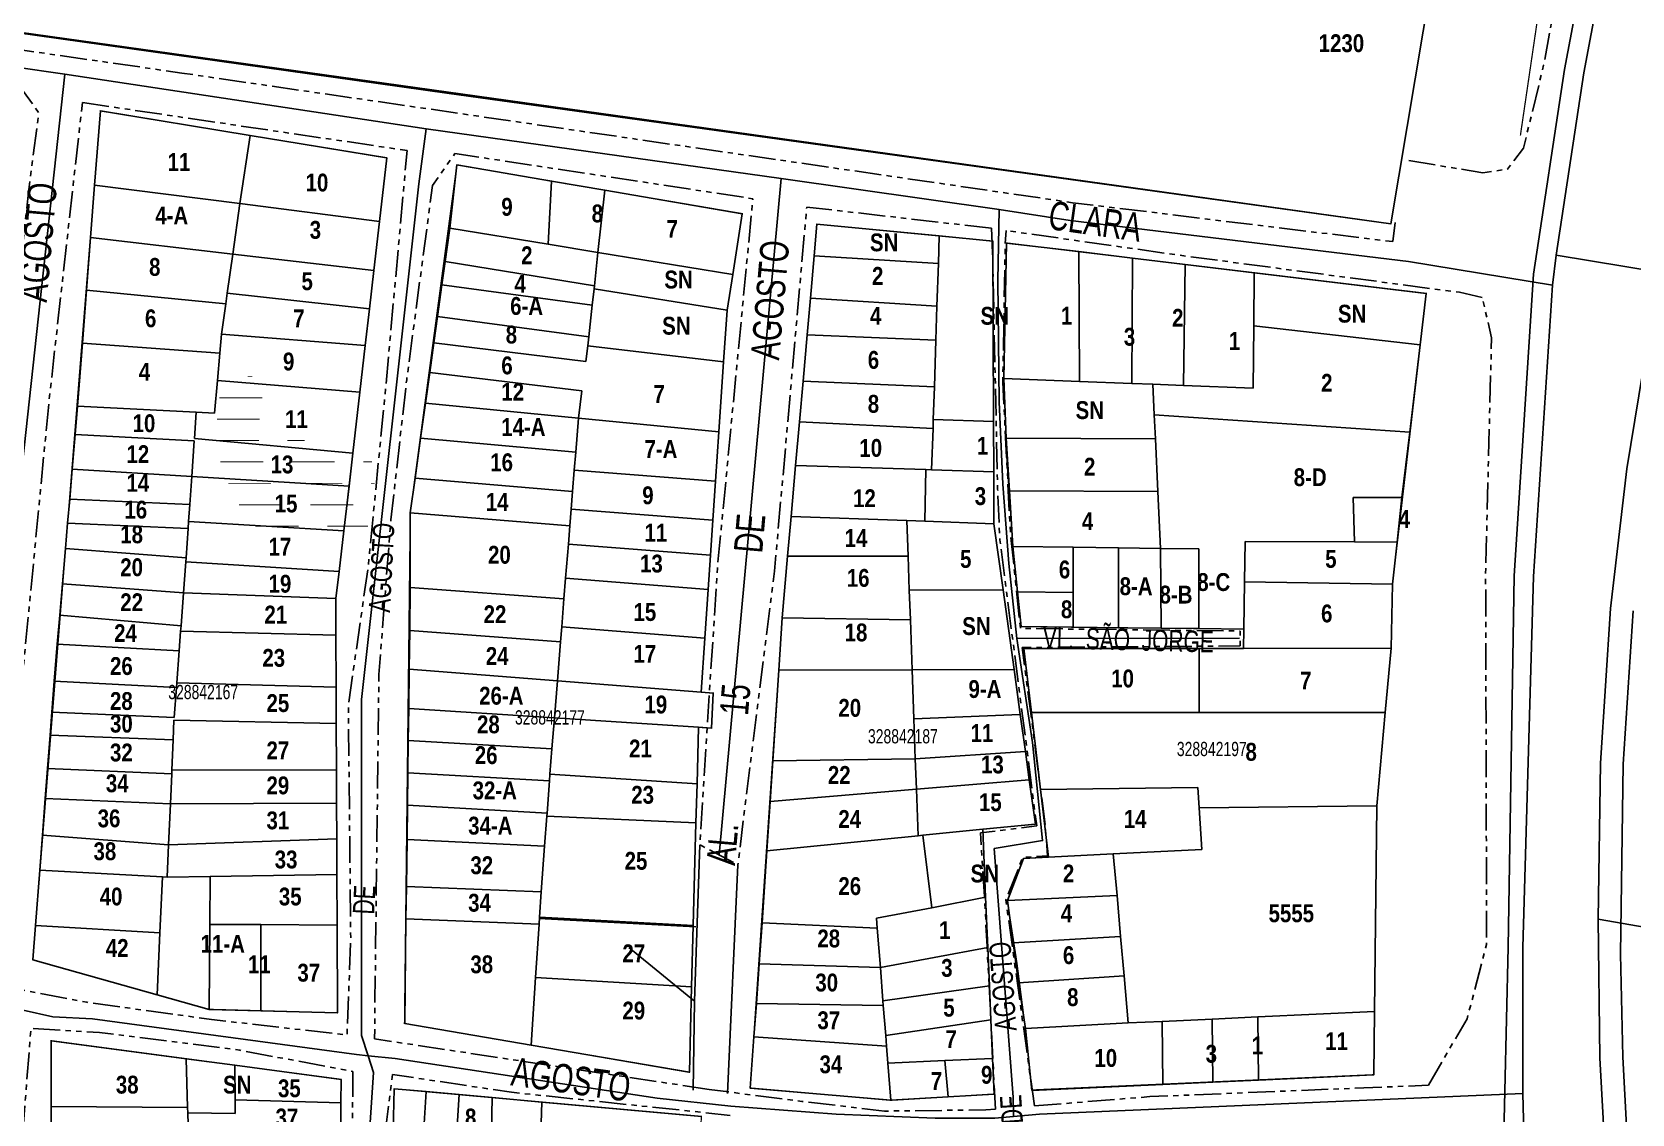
# Model space of a CAD drawing. Extents: x 204381 to 207261, y 4847713 to 4851061.
# Drawn here: x 204997.2 to 205221.4, y 4850060.9 to 4850212.5 of the extents above; entities that cross this region are included whole.
import ezdxf
from ezdxf.enums import TextEntityAlignment as Align

# ---------------------------------------------------------------- set-up
doc = ezdxf.new("R2010")
doc.units = 0
doc.header["$LTSCALE"] = 1.5
doc.header["$MEASUREMENT"] = 0
doc.linetypes.add('PHANTOMX2', pattern=[5, 2.5, -0.5, 0.5, -0.5, 0.5, -0.5])
for name, color, linetype in [('CD-MALHA-LOTES', 40, 'CONTINUOUS'), ('CD_TXT_QUADRA', 7, 'CONTINUOUS'), ('HD-AREA-SUJ-INUND', 170, 'CONTINUOUS'), ('HD-VALAS-DRENOS', 170, 'CONTINUOUS'), ('RU-QUADRAS', 210, 'CONTINUOUS'), ('SV-EIXO-ROD-ESTR', 7, 'CONTINUOUS'), ('SV-EIXO-RUA-N-PAV', 6, 'CONTINUOUS'), ('SV-EST-MUNIC-PAV', 1, 'CONTINUOUS'), ('SV-ESTIVAS', 7, 'CONTINUOUS'), ('SV-RUA-NAO-PAV-S-GUIA-C-GUIA', 7, 'PHANTOMX2'), ('SV-TXT-RUA-N-PAV-S-GUIA-C-GUIA', 7, 'CONTINUOUS'), ('Th_NmrPort', 7, 'CONTINUOUS')]:
    doc.layers.add(name, color=color, linetype=linetype)
doc.styles.add('3288-42-2D_TXT$0$ARIAL', font='ARIAL.TTF')
doc.styles.add('ARIAL', font='ARIAL.TTF')
doc.styles.get("Standard").update_dxf_attribs({"font": 'swisscbo.ttf'})

# ---------------------------------------------------------------- blocks, each defined once
blk = doc.blocks.new('*X6')
at = {"layer": 'HD-AREA-SUJ-INUND', "const_width": 0.13}
for points in [[(205027.40208, 4850164.215045), (205028.059763, 4850164.215051)], [(205023.442113, 4850161.214972), (205029.442113, 4850161.216006)], [(205023.081407, 4850158.214935), (205029.081407, 4850158.215822)], [(205022.976418, 4850155.214901), (205028.976418, 4850155.215665)], [(205032.976418, 4850155.216174), (205034.976418, 4850155.216429)], [(205034.976418, 4850155.216429), (205035.39959, 4850155.215025)], [(205023.584126, 4850152.214874), (205029.584126, 4850152.21546)], [(205033.584126, 4850152.21585), (205039.584126, 4850152.216435)], [(205043.584126, 4850152.216825), (205044.584126, 4850152.216923)], [(205044.584126, 4850152.216923), (205044.821937, 4850152.215087)], [(205024.672117, 4850149.214852), (205030.672117, 4850149.215448)], [(205034.672117, 4850149.215844), (205040.672117, 4850149.21644)], [(205044.672117, 4850149.216837), (205045.196187, 4850149.215057)], [(205026.196295, 4850146.214834), (205032.196295, 4850146.215458)], [(205036.196295, 4850146.215873), (205042.196295, 4850146.216496)], [(205028.540584, 4850143.214825), (205034.540584, 4850143.215504)], [(205038.540584, 4850143.215957), (205043.540584, 4850143.216523)], [(205043.540584, 4850143.216523), (205044.265425, 4850143.214982)]]:
    blk.add_lwpolyline(points, dxfattribs=at)

msp = doc.modelspace()

# ---------------------------------------------------------------- linework, layer by layer
at = {"layer": 'CD-MALHA-LOTES', "linetype": 'Continuous'}
for points in [[(205187.59, 4850185.58), (205195.54, 4850232.95)], [(204962.67, 4850216.92), (205055.3, 4850203.9)], [(205055.3, 4850203.9), (205121.44, 4850194.74)], [(205006.76, 4850201.4), (205005.96, 4850190.99)], [(205027.74, 4850197.96), (205006.76, 4850201.4)], [(205026.29, 4850188.41), (205027.74, 4850197.96)], [(205046.89, 4850194.81), (205027.74, 4850197.96)], [(205045.87, 4850185.92), (205046.89, 4850194.81)], [(205121.44, 4850194.74), (205187.59, 4850185.58)], [(205056.71, 4850193.83), (205055.71, 4850184.98)], [(205069.95, 4850191.57), (205056.71, 4850193.83)], [(205005.96, 4850190.99), (205005.39, 4850183.65)], [(205026.29, 4850188.41), (205005.96, 4850190.99)], [(205069.49, 4850182.72), (205069.95, 4850191.57)], [(205077.43, 4850190.29), (205069.95, 4850191.57)], [(205077.43, 4850190.29), (205076.48, 4850181.58)], [(205096.71, 4850187), (205077.43, 4850190.29)], [(205025.3, 4850181.35), (205026.29, 4850188.41)], [(205026.29, 4850188.41), (205045.87, 4850185.92)], [(205045.08, 4850179.06), (205045.87, 4850185.92)], [(205095.36, 4850178.49), (205096.71, 4850187)], [(205107.15, 4850185.53), (205106.76, 4850181.11)], [(205124.3, 4850183.88), (205107.15, 4850185.53)], [(205005.39, 4850183.65), (205004.82, 4850176.26)], [(205005.39, 4850183.65), (205025.3, 4850181.35)], [(205055.71, 4850184.98), (205055.06, 4850180.28)], [(205055.71, 4850184.98), (205069.49, 4850182.72)], [(205124.18, 4850180.01), (205124.3, 4850183.88)], [(205131.79, 4850183.16), (205124.3, 4850183.88)], [(205025.3, 4850181.35), (205024.54, 4850175.88)], [(205025.3, 4850181.35), (205045.08, 4850179.06)], [(205069.49, 4850182.72), (205076.48, 4850181.58)], [(205075.98, 4850176.91), (205076.48, 4850181.58)], [(205076.48, 4850181.58), (205095.36, 4850178.49)], [(205106.76, 4850181.11), (205106.24, 4850175.16)], [(205124.18, 4850180.01), (205106.76, 4850181.11)], [(205131.9, 4850157.89), (205131.79, 4850183.16)], [(205133.74, 4850182.89), (205133.33, 4850163.9)], [(205143.85, 4850181.68), (205133.74, 4850182.89)], [(205151.36, 4850180.78), (205143.85, 4850181.68)], [(205143.94, 4850163.5), (205143.85, 4850181.68)], [(205044.46, 4850173.65), (205045.08, 4850179.06)], [(205055.06, 4850180.28), (205054.6, 4850177.01)], [(205075.98, 4850176.91), (205055.06, 4850180.28)], [(205123.98, 4850174.04), (205124.18, 4850180.01)], [(205151.28, 4850163.22), (205151.36, 4850180.78)], [(205158.78, 4850179.89), (205151.36, 4850180.78)], [(205158.55, 4850162.94), (205158.78, 4850179.89)], [(205168.43, 4850178.73), (205158.78, 4850179.89)], [(205168.43, 4850178.73), (205168.36, 4850171.29)], [(205192.55, 4850175.83), (205168.43, 4850178.73)], [(205054.6, 4850177.01), (205053.99, 4850172.61)], [(205075.68, 4850174.17), (205054.6, 4850177.01)], [(205075.98, 4850176.91), (205075.93, 4850176.45)], [(205094.57, 4850173.48), (205095.36, 4850178.49)], [(205004.82, 4850176.26), (205004.25, 4850168.85)], [(205024.33, 4850174.37), (205004.82, 4850176.26)], [(205023.74, 4850170.14), (205024.33, 4850174.37)], [(205024.54, 4850175.88), (205024.33, 4850174.37)], [(205024.54, 4850175.88), (205044.46, 4850173.65)], [(205075.68, 4850174.17), (205075.93, 4850176.45)], [(205075.93, 4850176.45), (205094.57, 4850173.48)], [(205106.24, 4850175.16), (205105.79, 4850170.03)], [(205123.98, 4850174.04), (205106.24, 4850175.16)], [(205191.69, 4850168.64), (205192.55, 4850175.83)], [(205043.87, 4850168.51), (205044.46, 4850173.65)], [(205053.99, 4850172.61), (205053.48, 4850168.9)], [(205075.2, 4850169.75), (205053.99, 4850172.61)], [(205075.2, 4850169.75), (205075.68, 4850174.17)], [(205094.08, 4850166.22), (205094.57, 4850173.48)], [(205123.83, 4850169.26), (205123.98, 4850174.04)], [(205023.74, 4850170.14), (205023.51, 4850167.46)], [(205043.87, 4850168.51), (205023.74, 4850170.14)], [(205075.06, 4850168.49), (205075.2, 4850169.75)], [(205105.79, 4850170.03), (205105.22, 4850163.52)], [(205123.83, 4850169.26), (205105.79, 4850170.03)], [(205168.36, 4850171.29), (205168.27, 4850162.57)], [(205168.36, 4850171.29), (205191.69, 4850168.64)], [(205004.25, 4850168.85), (205003.57, 4850160.02)], [(205004.25, 4850168.85), (205023.51, 4850167.46)], [(205043.12, 4850161.97), (205043.87, 4850168.51)], [(205053.48, 4850168.9), (205052.91, 4850164.77)], [(205053.48, 4850168.9), (205074.78, 4850166.3)], [(205075.06, 4850168.49), (205074.78, 4850166.3)], [(205075.06, 4850168.49), (205094.08, 4850166.22)], [(205123.62, 4850162.73), (205123.83, 4850169.26)], [(205190.22, 4850156.37), (205191.69, 4850168.64)], [(205023.51, 4850167.46), (205023.17, 4850163.62)], [(205093.42, 4850156.44), (205094.08, 4850166.22)], [(205023.17, 4850163.62), (205022.77, 4850159.03)], [(205023.17, 4850163.62), (205043.12, 4850161.97)], [(205052.91, 4850164.77), (205052.31, 4850160.45)], [(205074.23, 4850162.17), (205052.91, 4850164.77)], [(205105.22, 4850163.52), (205104.72, 4850157.84)], [(205105.22, 4850163.52), (205123.62, 4850162.73)], [(205133.33, 4850163.9), (205133.69, 4850155.55)], [(205133.33, 4850163.9), (205143.94, 4850163.5)], [(205143.94, 4850163.5), (205151.28, 4850163.22)], [(205154.23, 4850163.1), (205151.28, 4850163.22)], [(205154.23, 4850163.1), (205158.55, 4850162.94)], [(205154.43, 4850158.83), (205154.23, 4850163.1)], [(205042.15, 4850153.43), (205043.12, 4850161.97)], [(205073.74, 4850158.36), (205074.23, 4850162.17)], [(205123.62, 4850162.73), (205123.47, 4850158.16)], [(205158.55, 4850162.94), (205168.27, 4850162.57)], [(205003.57, 4850160.02), (205003.23, 4850156.05)], [(205020.19, 4850159.17), (205003.57, 4850160.02)], [(205020.19, 4850159.17), (205019.94, 4850155.51)], [(205022.77, 4850159.03), (205020.19, 4850159.17)], [(205052.31, 4850160.45), (205051.63, 4850155.55)], [(205073.74, 4850158.36), (205052.31, 4850160.45)], [(205154.43, 4850158.83), (205190.22, 4850156.37)], [(205154.59, 4850155.46), (205154.43, 4850158.83)], [(205073.36, 4850153.6), (205073.74, 4850158.36)], [(205073.74, 4850158.36), (205093.42, 4850156.44)], [(205092.95, 4850149.51), (205093.42, 4850156.44)], [(205104.72, 4850157.84), (205104.18, 4850151.72)], [(205123.43, 4850156.92), (205104.72, 4850157.84)], [(205123.24, 4850151.11), (205123.43, 4850156.92)], [(205123.43, 4850156.92), (205123.47, 4850158.16)], [(205131.9, 4850157.89), (205123.47, 4850158.16)], [(205131.93, 4850150.83), (205131.9, 4850157.89)], [(205189.13, 4850147.24), (205190.22, 4850156.37)], [(205003.23, 4850156.05), (205002.82, 4850151.21)], [(205019.91, 4850155.17), (205003.23, 4850156.05)], [(205019.57, 4850150.18), (205019.91, 4850155.17)], [(205019.94, 4850155.51), (205042.15, 4850153.43)], [(205051.63, 4850155.55), (205050.85, 4850149.93)], [(205051.63, 4850155.55), (205073.36, 4850153.6)], [(205154.59, 4850155.46), (205133.69, 4850155.55)], [(205133.69, 4850155.55), (205134.15, 4850148.18)], [(205154.93, 4850148.09), (205154.59, 4850155.46)], [(205041.61, 4850148.81), (205042.15, 4850153.43)], [(205073.16, 4850151.07), (205073.36, 4850153.6)], [(205002.82, 4850151.21), (205002.46, 4850147.01)], [(205019.57, 4850150.18), (205002.82, 4850151.21)], [(205019.29, 4850146.25), (205019.57, 4850150.18)], [(205019.57, 4850150.18), (205041.61, 4850148.81)], [(205050.85, 4850149.93), (205050.18, 4850145.1)], [(205050.85, 4850149.93), (205072.93, 4850148.08)], [(205072.93, 4850148.08), (205073.16, 4850151.07)], [(205073.16, 4850151.07), (205092.95, 4850149.51)], [(205104.18, 4850151.72), (205103.55, 4850144.57)], [(205122.41, 4850151.14), (205104.18, 4850151.72)], [(205122.28, 4850143.9), (205122.41, 4850151.14)], [(205122.41, 4850151.14), (205123.24, 4850151.11)], [(205123.24, 4850151.11), (205131.93, 4850150.83)], [(205131.96, 4850143.55), (205131.93, 4850150.83)], [(205040.88, 4850142.56), (205041.61, 4850148.81)], [(205072.73, 4850145.62), (205072.93, 4850148.08)], [(205092.59, 4850144.06), (205092.95, 4850149.51)], [(205134.15, 4850148.18), (205154.93, 4850148.09)], [(205134.15, 4850148.18), (205134.63, 4850140.38)], [(205154.93, 4850148.09), (205155.3, 4850140.11)], [(205002.46, 4850147.01), (205002.17, 4850143.64)], [(205002.46, 4850147.01), (205019.29, 4850146.25)], [(205019.13, 4850143.89), (205019.29, 4850146.25)], [(205050.18, 4850145.1), (205072.55, 4850143.28)], [(205050.18, 4850145.1), (205050.18, 4850134.62)], [(205072.73, 4850145.62), (205072.55, 4850143.28)], [(205092.59, 4850144.06), (205072.73, 4850145.62)], [(205189.13, 4850147.24), (205182.32, 4850147.24)], [(205182.32, 4850147.24), (205182.51, 4850141.01)], [(205188.46, 4850140.99), (205189.13, 4850147.24)], [(205002.17, 4850143.64), (205001.87, 4850140.11)], [(205019.06, 4850142.88), (205002.17, 4850143.64)], [(205018.78, 4850138.79), (205019.06, 4850142.88)], [(205019.13, 4850143.89), (205019.06, 4850142.88)], [(205040.88, 4850142.56), (205019.13, 4850143.89)], [(205072.55, 4850143.28), (205072.34, 4850140.71)], [(205092.25, 4850139.15), (205092.59, 4850144.06)], [(205103.55, 4850144.57), (205103.06, 4850139)], [(205119.77, 4850143.99), (205103.55, 4850144.57)], [(205119.77, 4850143.99), (205122.28, 4850143.9)], [(205119.94, 4850139), (205119.77, 4850143.99)], [(205122.28, 4850143.9), (205131.96, 4850143.55)], [(205133.24, 4850134.32), (205131.96, 4850143.55)], [(205040.21, 4850136.88), (205040.88, 4850142.56)], [(205072.34, 4850140.71), (205071.95, 4850135.91)], [(205092.25, 4850139.15), (205072.34, 4850140.71)], [(205167.16, 4850141.07), (205167.07, 4850135.41)], [(205167.16, 4850141.07), (205182.51, 4850141.01)], [(205182.51, 4850141.01), (205188.46, 4850140.99)], [(205187.82, 4850135.1), (205188.46, 4850140.99)], [(205001.87, 4850140.11), (205001.45, 4850135.13)], [(205001.87, 4850140.11), (205018.78, 4850138.79)], [(205018.73, 4850138.2), (205018.78, 4850138.79)], [(205091.93, 4850134.34), (205092.25, 4850139.15)], [(205103.06, 4850139), (205102.3, 4850130.36)], [(205103.06, 4850139), (205119.94, 4850139)], [(205119.94, 4850139), (205120.11, 4850134.24)], [(205134.63, 4850140.38), (205135.29, 4850134.01)], [(205143.09, 4850140.27), (205134.63, 4850140.38)], [(205149.41, 4850140.19), (205143.09, 4850140.27)], [(205143.09, 4850133.91), (205143.09, 4850140.27)], [(205155.3, 4850140.11), (205149.41, 4850140.19)], [(205149.41, 4850140.19), (205149.41, 4850128.99)], [(205155.3, 4850140.11), (205155.39, 4850128.92)], [(205160.68, 4850140.04), (205155.3, 4850140.11)], [(205160.68, 4850128.86), (205160.68, 4850140.04)], [(205018.4, 4850133.9), (205018.73, 4850138.2)], [(205018.73, 4850138.2), (205040.21, 4850136.88)], [(205039.75, 4850133.07), (205040.21, 4850136.88)], [(205001.45, 4850135.13), (205001.08, 4850130.77)], [(205018.4, 4850133.9), (205001.45, 4850135.13)], [(205018.06, 4850129.26), (205018.4, 4850133.9)], [(205018.4, 4850133.9), (205039.75, 4850133.07)], [(205050.18, 4850134.62), (205050.1, 4850128.6)], [(205050.18, 4850134.62), (205071.72, 4850133.02)], [(205071.72, 4850133.02), (205071.95, 4850135.91)], [(205071.95, 4850135.91), (205091.93, 4850134.34)], [(205091.47, 4850127.53), (205091.93, 4850134.34)], [(205133.24, 4850134.32), (205120.11, 4850134.24)], [(205120.26, 4850130.1), (205120.11, 4850134.24)], [(205134.79, 4850123.12), (205133.24, 4850134.32)], [(205135.29, 4850134.01), (205135.79, 4850129.14)], [(205143.09, 4850133.91), (205135.29, 4850134.01)], [(205143.09, 4850129.06), (205143.09, 4850133.91)], [(205166.97, 4850128.8), (205167.07, 4850135.41)], [(205167.07, 4850135.41), (205187.82, 4850135.1)], [(205187.62, 4850126.11), (205187.82, 4850135.1)], [(205039.77, 4850127.93), (205039.75, 4850133.07)], [(205071.4, 4850129.11), (205071.72, 4850133.02)], [(205001.08, 4850130.77), (205000.73, 4850126.68)], [(205001.08, 4850130.77), (205018.06, 4850129.26)], [(205102.3, 4850130.36), (205101.82, 4850123.04)], [(205120.26, 4850130.1), (205102.3, 4850130.36)], [(205120.51, 4850123.09), (205120.26, 4850130.1)], [(205018, 4850128.52), (205017.8, 4850125.77)], [(205018, 4850128.52), (205018.06, 4850129.26)], [(205018, 4850128.52), (205039.77, 4850127.93)], [(205039.8, 4850120.68), (205039.77, 4850127.93)], [(205050.1, 4850128.6), (205050.03, 4850123.19)], [(205071.24, 4850127.03), (205050.1, 4850128.6)], [(205071.24, 4850127.03), (205071.4, 4850129.11)], [(205091.47, 4850127.53), (205071.4, 4850129.11)], [(205090.96, 4850119.96), (205091.47, 4850127.53)], [(205135.79, 4850129.14), (205143.09, 4850129.06)], [(205143.09, 4850129.06), (205149.41, 4850128.99)], [(205149.41, 4850128.99), (205155.39, 4850128.92)], [(205155.39, 4850128.92), (205160.68, 4850128.86)], [(205160.68, 4850128.86), (205166.97, 4850128.8)], [(205166.97, 4850128.8), (205166.93, 4850126.1)], [(205000.73, 4850126.68), (205000.29, 4850121.52)], [(205017.8, 4850125.77), (205000.73, 4850126.68)], [(205017.46, 4850121.28), (205017.8, 4850125.77)], [(205070.79, 4850121.55), (205071.24, 4850127.03)], [(205160.74, 4850126.1), (205136.16, 4850126.09)], [(205136.16, 4850126.09), (205137.23, 4850117.09)], [(205166.93, 4850126.1), (205160.74, 4850126.1)], [(205160.74, 4850117.09), (205160.74, 4850126.1)], [(205166.93, 4850126.1), (205187.62, 4850126.11)], [(205186.8, 4850117.09), (205187.62, 4850126.11)], [(205050.03, 4850123.19), (205049.96, 4850117.69)], [(205070.79, 4850121.55), (205050.03, 4850123.19)], [(205101.82, 4850123.04), (205100.99, 4850110.32)], [(205101.82, 4850123.04), (205120.51, 4850123.09)], [(205134.79, 4850123.12), (205120.51, 4850123.09)], [(205120.51, 4850123.09), (205120.75, 4850116.24)], [(205135.66, 4850116.81), (205134.79, 4850123.12)], [(205000.29, 4850121.52), (204999.96, 4850117.18)], [(205017.41, 4850120.6), (205000.29, 4850121.52)], [(205017.09, 4850116.41), (205017.41, 4850120.6)], [(205017.46, 4850121.28), (205017.41, 4850120.6)], [(205039.8, 4850120.68), (205017.46, 4850121.28)], [(205039.82, 4850115.55), (205039.8, 4850120.68)], [(205070.38, 4850116.36), (205070.79, 4850121.55)], [(205070.79, 4850121.55), (205090.96, 4850119.96)], [(205092.64, 4850119.83), (205090.96, 4850119.96)], [(205092.4, 4850114.92), (205092.64, 4850119.83)], [(204999.96, 4850117.18), (204999.71, 4850113.95)], [(204999.96, 4850117.18), (205017.09, 4850116.41)], [(205017.07, 4850116.02), (205016.96, 4850113.29)], [(205039.82, 4850115.55), (205017.07, 4850116.02)], [(205049.96, 4850117.69), (205049.9, 4850113.19)], [(205070.38, 4850116.36), (205049.96, 4850117.69)], [(205070.03, 4850112.04), (205070.38, 4850116.36)], [(205090.57, 4850115.04), (205070.38, 4850116.36)], [(205120.75, 4850116.24), (205135.66, 4850116.81)], [(205120.75, 4850116.24), (205120.95, 4850110.62)], [(205136.38, 4850111.63), (205135.66, 4850116.81)], [(205137.23, 4850117.09), (205160.74, 4850117.09)], [(205137.23, 4850117.09), (205138.51, 4850106.3)], [(205160.74, 4850117.09), (205186.8, 4850117.09)], [(205185.62, 4850104.05), (205186.8, 4850117.09)], [(204999.71, 4850113.95), (204999.36, 4850109.26)], [(205016.96, 4850113.29), (204999.71, 4850113.95)], [(205039.85, 4850109.06), (205039.82, 4850115.55)], [(205090.36, 4850107.12), (205090.57, 4850115.04)], [(205090.57, 4850115.04), (205092.4, 4850114.92)], [(205016.96, 4850113.29), (205016.78, 4850109.01)], [(205049.9, 4850113.19), (205049.85, 4850108.67)], [(205049.9, 4850113.19), (205070.03, 4850112.04)], [(205070.03, 4850112.04), (205069.76, 4850108.49)], [(205120.95, 4850110.62), (205136.38, 4850111.63)], [(205136.92, 4850107.7), (205136.38, 4850111.63)], [(204999.36, 4850109.26), (204999.04, 4850105.06)], [(205016.76, 4850108.5), (204999.36, 4850109.26)], [(205100.99, 4850110.32), (205100.61, 4850104.63)], [(205120.95, 4850110.62), (205100.99, 4850110.32)], [(205121.1, 4850106.37), (205120.95, 4850110.62)], [(205016.58, 4850104.32), (205016.76, 4850108.5)], [(205016.78, 4850109.01), (205016.76, 4850108.5)], [(205016.78, 4850109.01), (205039.85, 4850109.06)], [(205039.87, 4850104.39), (205039.85, 4850109.06)], [(205049.85, 4850108.67), (205049.79, 4850104.14)], [(205069.69, 4850107.53), (205049.85, 4850108.67)], [(205069.36, 4850103.03), (205069.69, 4850107.53)], [(205069.69, 4850107.53), (205069.76, 4850108.49)], [(205069.76, 4850108.49), (205090.36, 4850107.12)], [(205090.21, 4850101.63), (205090.36, 4850107.12)], [(205121.1, 4850106.37), (205136.92, 4850107.7)], [(205137.78, 4850101.48), (205136.92, 4850107.7)], [(204999.04, 4850105.06), (204998.64, 4850099.94)], [(205016.58, 4850104.32), (204999.04, 4850105.06)], [(205121.1, 4850106.37), (205100.61, 4850104.63)], [(205121.33, 4850099.85), (205121.1, 4850106.37)], [(205138.51, 4850106.3), (205160.52, 4850106.58)], [(205138.51, 4850106.3), (205139.63, 4850096.85)], [(205160.52, 4850106.58), (205160.71, 4850103.77)], [(205016.33, 4850098.59), (205016.58, 4850104.32)], [(205016.58, 4850104.32), (205039.87, 4850104.39)], [(205039.89, 4850099.41), (205039.87, 4850104.39)], [(205049.79, 4850104.14), (205049.73, 4850099.34)], [(205049.79, 4850104.14), (205069.36, 4850103.03)], [(205069.33, 4850102.61), (205069.01, 4850098.4)], [(205069.36, 4850103.03), (205069.33, 4850102.61)], [(205069.33, 4850102.61), (205090.21, 4850101.63)], [(205100.61, 4850104.63), (205100.16, 4850097.75)], [(205160.71, 4850103.77), (205185.62, 4850104.05)], [(205161.11, 4850097.93), (205160.71, 4850103.77)], [(205185.62, 4850104.05), (205185.28, 4850075.2)], [(205089.83, 4850087.27), (205090.21, 4850101.63)], [(205130.39, 4850100.75), (205121.98, 4850099.91)], [(205130.39, 4850100.75), (205137.78, 4850101.48)], [(205130.8, 4850091.22), (205130.39, 4850100.75)], [(204998.64, 4850099.94), (204998.27, 4850095.04)], [(204998.64, 4850099.94), (205016.33, 4850098.59)], [(205016.33, 4850098.59), (205016.14, 4850094.05)], [(205039.89, 4850099.41), (205016.33, 4850098.59)], [(205039.91, 4850094.43), (205039.89, 4850099.41)], [(205049.73, 4850099.34), (205049.64, 4850092.73)], [(205069.01, 4850098.4), (205049.73, 4850099.34)], [(205068.54, 4850091.97), (205069.01, 4850098.4)], [(205100.16, 4850097.75), (205121.33, 4850099.85)], [(205121.98, 4850099.91), (205121.33, 4850099.85)], [(205123.25, 4850089.76), (205121.98, 4850099.91)], [(205100.16, 4850097.75), (205099.5, 4850087.66)], [(205136.13, 4850096.67), (205133.85, 4850090.76)], [(205139.63, 4850096.85), (205136.13, 4850096.67)], [(205139.63, 4850096.85), (205148.69, 4850097.3)], [(205148.69, 4850097.3), (205161.11, 4850097.93)], [(205149.21, 4850091.46), (205148.69, 4850097.3)], [(204998.27, 4850095.04), (204997.68, 4850087.27)], [(205015.46, 4850094.09), (204998.27, 4850095.04)], [(205015.1, 4850086.23), (205015.46, 4850094.09)], [(205015.46, 4850094.09), (205016.14, 4850094.05)], [(205016.14, 4850094.05), (205022.15, 4850094.13)], [(205022.15, 4850094.13), (205022.1, 4850087.43)], [(205022.15, 4850094.13), (205039.91, 4850094.43)], [(205039.94, 4850087.32), (205039.91, 4850094.43)], [(205049.64, 4850092.73), (205049.58, 4850088.21)], [(205049.64, 4850092.73), (205068.54, 4850091.97)], [(205068.54, 4850091.97), (205068.3, 4850088.45)], [(205149.21, 4850091.46), (205133.85, 4850090.76)], [(205149.71, 4850085.72), (205149.21, 4850091.46)], [(205123.25, 4850089.76), (205115.49, 4850088.28)], [(205130.8, 4850091.22), (205123.25, 4850089.76)], [(205131.11, 4850084.2), (205130.8, 4850091.22)], [(205133.85, 4850090.76), (205134.65, 4850084.86)], [(204997.68, 4850087.27), (204997.31, 4850082.47)], [(205015.1, 4850086.23), (204997.68, 4850087.27)], [(205022.1, 4850087.43), (205022, 4850075.52)], [(205029.25, 4850087.39), (205022.1, 4850087.43)], [(205039.94, 4850087.32), (205029.25, 4850087.39)], [(205029.25, 4850075.32), (205029.25, 4850087.39)], [(205039.99, 4850075.03), (205039.94, 4850087.32)], [(205049.58, 4850088.21), (205049.4, 4850073.55)], [(205068.24, 4850087.46), (205049.58, 4850088.21)], [(205067.74, 4850079.97), (205068.24, 4850087.46)], [(205068.3, 4850088.45), (205068.24, 4850087.46)], [(205068.3, 4850088.45), (205089.83, 4850087.27)], [(205089.61, 4850078.68), (205089.83, 4850087.27)], [(205099.5, 4850087.66), (205099.08, 4850081.9)], [(205115.6, 4850086.91), (205099.5, 4850087.66)], [(205115.49, 4850088.28), (205115.6, 4850086.91)], [(205116.09, 4850081.4), (205115.6, 4850086.91)], [(205014.71, 4850077.57), (205015.1, 4850086.23)], [(205149.71, 4850085.72), (205134.65, 4850084.86)], [(205134.65, 4850084.86), (205135.41, 4850079.22)], [(205150.2, 4850080.22), (205149.71, 4850085.72)], [(204997.31, 4850082.47), (205014.71, 4850077.57)], [(205116.09, 4850081.4), (205131.11, 4850084.2)], [(205131.11, 4850084.2), (205131.34, 4850078.81)], [(205099.08, 4850081.9), (205098.68, 4850076.34)], [(205099.08, 4850081.9), (205116.09, 4850081.4)], [(205116.41, 4850076.73), (205116.09, 4850081.4)], [(205150.2, 4850080.22), (205135.41, 4850079.22)], [(205150.78, 4850073.62), (205150.2, 4850080.22)], [(205067.74, 4850079.97), (205067.11, 4850070.51)], [(205067.74, 4850079.97), (205089.61, 4850078.68)], [(205089.29, 4850066.7), (205089.61, 4850078.68)], [(205131.34, 4850078.81), (205116.41, 4850076.73)], [(205131.55, 4850074.05), (205131.34, 4850078.81)], [(205135.41, 4850079.22), (205136.38, 4850072.83)], [(205014.71, 4850077.57), (205022, 4850075.52)], [(205098.68, 4850076.34), (205098.34, 4850071.66)], [(205098.68, 4850076.34), (205116.46, 4850076.06)], [(205116.41, 4850076.73), (205116.46, 4850076.06)], [(205116.46, 4850076.06), (205116.8, 4850071.84)], [(205022, 4850075.52), (205029.25, 4850075.32)], [(205029.25, 4850075.32), (205039.99, 4850075.03)], [(205049.4, 4850073.55), (205067.11, 4850070.51)], [(205116.8, 4850071.84), (205131.55, 4850074.05)], [(205131.78, 4850068.64), (205131.55, 4850074.05)], [(205136.38, 4850072.83), (205150.78, 4850073.62)], [(205155.55, 4850073.83), (205150.78, 4850073.62)], [(205162.56, 4850074.15), (205155.55, 4850073.83)], [(205155.55, 4850073.83), (205155.62, 4850065.01)], [(205168.96, 4850074.45), (205162.56, 4850074.15)], [(205162.56, 4850074.15), (205162.64, 4850065.33)], [(205185.28, 4850075.2), (205168.96, 4850074.45)], [(205169.03, 4850065.62), (205168.96, 4850074.45)], [(205185.18, 4850066.36), (205185.28, 4850075.2)], [(205018.8, 4850068.6), (204999.85, 4850071.13)], [(204999.85, 4850071.13), (204999.87, 4850061.9)], [(205098.34, 4850071.66), (205097.82, 4850064.5)], [(205098.34, 4850071.66), (205116.92, 4850070.38)], [(205116.92, 4850070.38), (205116.8, 4850071.84)], [(205136.38, 4850072.83), (205137.28, 4850064.17)], [(205067.11, 4850070.51), (205089.29, 4850066.7)], [(205117.11, 4850067.99), (205116.92, 4850070.38)], [(205025.61, 4850067.69), (205018.8, 4850068.6)], [(205018.99, 4850061.77), (205018.8, 4850068.6)], [(205040.48, 4850065.71), (205025.61, 4850067.69)], [(205025.61, 4850067.69), (205025.63, 4850062.84)], [(205125.09, 4850068.34), (205117.11, 4850067.99)], [(205117.11, 4850067.99), (205117.52, 4850062.78)], [(205131.78, 4850068.64), (205125.09, 4850068.34)], [(205125.54, 4850063.26), (205125.09, 4850068.34)], [(205132, 4850063.65), (205131.78, 4850068.64)], [(205040.47, 4850062.41), (205040.48, 4850065.71)], [(205047.94, 4850064.39), (205047.68, 4850054.59)], [(205052.42, 4850063.99), (205047.94, 4850064.39)], [(205097.82, 4850064.5), (205117.52, 4850062.78)], [(205137.28, 4850064.17), (205155.62, 4850065.01)], [(205155.62, 4850065.01), (205162.64, 4850065.33)], [(205162.64, 4850065.33), (205169.03, 4850065.62)], [(205169.03, 4850065.62), (205185.18, 4850066.36)], [(205025.63, 4850062.84), (205040.47, 4850062.41)], [(205025.63, 4850062.84), (205025.64, 4850060.93)], [(205040.44, 4850057.63), (205040.47, 4850062.41)], [(205051.8, 4850054.28), (205052.42, 4850063.99)], [(205057.02, 4850063.57), (205052.42, 4850063.99)], [(205056.41, 4850053.93), (205057.02, 4850063.57)], [(205061.65, 4850063.16), (205057.02, 4850063.57)], [(205061.48, 4850053.54), (205061.65, 4850063.16)], [(205068.61, 4850062.53), (205061.65, 4850063.16)], [(205068.61, 4850062.53), (205068.22, 4850049.2)], [(205090.98, 4850060.52), (205068.61, 4850062.53)], [(205117.52, 4850062.78), (205125.54, 4850063.26)], [(205125.54, 4850063.26), (205132, 4850063.65)], [(204999.87, 4850061.9), (205018.99, 4850061.77)], [(204999.87, 4850061.9), (204999.88, 4850053.7)], [(205018.99, 4850061.77), (205019.01, 4850061.01)], [(205019.01, 4850061.01), (205019.09, 4850057.82)], [(205025.64, 4850060.93), (205019.01, 4850061.01)]]:
    msp.add_lwpolyline(points, dxfattribs=at)
at = {"layer": 'HD-VALAS-DRENOS', "const_width": 0.18, "flags": 128}
msp.add_lwpolyline([(205215.89, 4850263.9), (205210.02, 4850227.12), (205205.73, 4850197.95)], dxfattribs=at)
at = {"layer": 'RU-QUADRAS', "color": 6, "linetype": 'Continuous', "const_width": 0.18}
msp.add_lwpolyline([(205226.96, 4850389.94), (205217.5, 4850328.24), (205209.44, 4850329.35), (205203.58, 4850291.94), (205202.38, 4850290.49), (205198.77, 4850289.04), (205195.17, 4850288.8), (205194.22, 4850289.01), (205191.54, 4850267.89, -0.099395), (205198.47, 4850266.73), (205200.29, 4850265.34), (205200.77, 4850264.11), (205187.59, 4850185.58), (204870.04, 4850229.95), (204670.18, 4850257.42)], format="xyb", dxfattribs=at)
for points in [[(204997.31, 4850082.47), (205006.76, 4850201.4), (205046.89, 4850194.81), (205039.75, 4850132.9), (205039.99, 4850075.03), (205022, 4850075.52)], [(205049.37, 4850073.55), (205050.18, 4850145.1), (205056.71, 4850193.83), (205096.71, 4850187), (205094.57, 4850173.48), (205090.96, 4850119.96), (205092.64, 4850119.83), (205092.4, 4850114.92), (205090.57, 4850115.04), (205089.29, 4850066.7)], [(205097.82, 4850064.5), (205102.3, 4850130.34), (205107.15, 4850185.53), (205131.79, 4850183.16), (205131.96, 4850143.55), (205137.78, 4850101.48), (205130.39, 4850100.75), (205132, 4850063.65), (205117.52, 4850062.78)], [(204999.85, 4850071.13), (205040.48, 4850065.71), (205040.12, 4850004.8), (204999.95, 4850003.3)], [(205046.28, 4850002.27), (205047.94, 4850064.39), (205090.98, 4850060.52), (205087.41, 4850002.6)]]:
    msp.add_lwpolyline(points, close=True, dxfattribs=at)
msp.add_lwpolyline([(205133.33, 4850163.9), (205133.74, 4850182.89), (205192.55, 4850175.83), (205187.82, 4850135.1), (205187.62, 4850126.16), (205185.62, 4850104.05), (205185.18, 4850066.36), (205137.27, 4850064.22, 0.01792), (205133.85, 4850090.76), (205136.13, 4850096.67), (205139.63, 4850096.85), (205136.16, 4850126.09), (205166.93, 4850126.1), (205166.97, 4850128.8), (205135.79, 4850129.14, -0.023645)], format="xyb", close=True, dxfattribs=at)
at = {"layer": 'SV-EIXO-ROD-ESTR', "flags": 128}
for points in [[(205225.35, 4850263.88), (205214.62, 4850206.73), (205210.75, 4850181.17), (205210.22, 4850177), (205207.59, 4850136.15), (205206.08, 4850084.18), (205206.06, 4850063.71), (205206.91, 4850030.97), (205209.83, 4850001.75), (205211.57, 4849987.24), (205215.83, 4849964.8), (205219.89, 4849945.17), (205224.53, 4849926.5)], [(205225.17, 4850178.8), (205210.75, 4850181.17)], [(205225.17, 4850178.8), (205220.64, 4850151.24), (205218.36, 4850131.66), (205216.94, 4850109.99), (205216.63, 4850088.17), (205216.87, 4850068.75), (205217.97, 4850048.34), (205219.2, 4850031.28), (205221.61, 4850011.86)]]:
    msp.add_lwpolyline(points, dxfattribs=at)
at = {"layer": 'SV-EIXO-RUA-N-PAV', "flags": 128}
for points in [[(205210.22, 4850177), (205190.04, 4850180.29), (205142.66, 4850186.06), (205132.68, 4850187.59), (205102.17, 4850191.95), (205052.43, 4850198.89), (205001.78, 4850206.53), (204951.71, 4850213.74), (204900.64, 4850220.94), (204844.66, 4850228.84), (204793.29, 4850236.08), (204743.03, 4850243.14), (204695.73, 4850249.79), (204650.55, 4850256.14), (204642.53, 4850257.75)], [(205001.78, 4850206.53), (204994.57, 4850140.47), (204992.27, 4850108.04), (204988.26, 4850080.2), (204991.74, 4850076.36), (204994.31, 4850073.53), (204993.77, 4850053.5), (204996.46, 4849999.01)], [(205052.43, 4850198.89), (205051.39, 4850191.2), (205043.36, 4850118.95), (205043.36, 4850071.88), (205044.27, 4850069.03), (205045.04, 4850066.65), (205043.9, 4850049.92), (205043.9, 4850000.89)], [(205102.17, 4850191.95), (205093.45, 4850097.16)], [(205132.68, 4850187.59), (205132.51, 4850177.62), (205132.68, 4850160.66), (205133.2, 4850149.11), (205134.05, 4850137.98), (205135.17, 4850127.49), (205137.35, 4850112.93), (205138.78, 4850099.16), (205132.01, 4850098.04), (205134.65, 4850063.24), (205134.69, 4850060.53)], [(205135.17, 4850127.49), (205166.36, 4850127.54)], [(205796.27, 4850005.31), (205743.11, 4850013.1), (205643.41, 4850027.26), (205529.19, 4850043.48), (205342.13, 4850070.22), (205227.63, 4850086.25), (205216.63, 4850088.17)], [(204991.74, 4850076.36), (205000.11, 4850074.48), (205005.68, 4850074.2), (205042.67, 4850069.19), (205044.27, 4850069.03), (205048.09, 4850068.64), (205084.8, 4850063.08), (205095.1, 4850061.96), (205109.84, 4850060.85), (205123.74, 4850060.29), (205132.09, 4850060.29), (205134.69, 4850060.53), (205138.35, 4850060.85), (205206.06, 4850063.71)]]:
    msp.add_lwpolyline(points, dxfattribs=at)
at = {"layer": 'SV-EST-MUNIC-PAV', "linetype": 'PHANTOMX2', "flags": 128}
for points in [[(205219.49, 4850263.9), (205208.99, 4850207.82), (205206.16, 4850196.19), (205203.94, 4850193.25), (205200.48, 4850192.73)], [(205192.84, 4850064.89), (205198.26, 4850074.19), (205201, 4850084.6), (205200.86, 4850136.52), (205201.69, 4850169.62), (205200.39, 4850175.25)]]:
    msp.add_lwpolyline(points, dxfattribs=at)
at = {"layer": 'SV-EST-MUNIC-PAV', "flags": 128}
for points in [[(205222.6, 4850263.88), (205211.92, 4850207.19), (205207.57, 4850178.51), (205204.85, 4850136.26), (205204.01, 4850084.22), (205203.31, 4850053.96), (205204.18, 4850030.83), (205206.09, 4850001.55), (205208.31, 4849986.81), (205212.16, 4849964.86), (205216.37, 4849944.6), (205221.25, 4849926.13), (205224.05, 4849915)], [(205221.55, 4850131.37), (205220.14, 4850109.86), (205219.77, 4850083.25), (205220.08, 4850068.87), (205221.16, 4850048.54), (205222.38, 4850031.59)]]:
    msp.add_lwpolyline(points, dxfattribs=at)
at = {"layer": 'SV-ESTIVAS', "flags": 128}
for points in [[(205090.02, 4850076.69), (205090.75, 4850098.58)], [(205096.08, 4850095.78), (205094.61, 4850063.72)], [(205090.21, 4850087.06), (205068.22, 4850088.26)], [(205089.81, 4850064.22), (205090.02, 4850076.69), (205080.83, 4850084.19)]]:
    msp.add_lwpolyline(points, dxfattribs=at)
at = {"layer": 'SV-RUA-NAO-PAV-S-GUIA-C-GUIA', "flags": 128}
for points in [[(205188.18, 4850185.78), (205187.85, 4850183.08), (205142.99, 4850188.54), (205018.18, 4850206.7), (204954.75, 4850215.84), (204796.92, 4850238.1), (204650.97, 4850258.61), (204643.43, 4850260.13)], [(205092.06, 4850064.3), (205045.18, 4850071.39), (205045.49, 4850097.49), (205045.79, 4850122.43), (205047.47, 4850144.11), (205049.68, 4850163.73), (205053.3, 4850190.95), (205056.44, 4850195.43), (205098.19, 4850189.1), (205093.22, 4850137.34), (205090.75, 4850098.58), (205096.08, 4850095.78)], [(205190.1, 4850194.43), (205200.48, 4850192.73)], [(205131.61, 4850184.96), (205105.74, 4850187.93), (205101.22, 4850136.91), (205096.08, 4850095.78)], [(205131.61, 4850184.96), (205131.74, 4850182.83), (205132.48, 4850148.42), (205132.79, 4850141.29), (205137.97, 4850101.21), (205130.06, 4850100.25), (205130.65, 4850091.31), (205132.17, 4850061.55)], [(205139.14, 4850101.44), (205135.92, 4850126.21), (205166.49, 4850126.43), (205166.49, 4850128.52), (205135.67, 4850128.89), (205134.27, 4850142.41), (205133.21, 4850163.38), (205133.54, 4850182.71), (205133.7, 4850184.63)], [(205200.39, 4850175.25), (205197.2, 4850175.98), (205157.44, 4850181.25), (205133.7, 4850184.63)], [(205137.63, 4850061.99), (205133.63, 4850090.88), (205136.01, 4850096.81), (205139.49, 4850097.02), (205139.14, 4850101.44)], [(205041.67, 4850003.28), (205042.14, 4850066.8), (205026.31, 4850069.8), (205006.63, 4850072.28), (204997.03, 4850072.87), (204995.84, 4850057.66)], [(205057.41, 4850001.88), (205046.11, 4850002.09), (205045.72, 4850034), (205045.55, 4850049.49), (205047.69, 4850066.4), (205064.37, 4850063.9), (205095, 4850060.67)], [(205137.63, 4850061.99), (205153.82, 4850063.29), (205192.84, 4850064.89)], [(205132.17, 4850061.55), (205130.85, 4850061.44), (205116.65, 4850061.27), (205105.06, 4850062.63), (205092.06, 4850064.3)]]:
    msp.add_lwpolyline(points, dxfattribs=at)
for points in [[(204975.64, 4850083.07), (204944.28, 4850089.51), (204941.87, 4850092.72), (204943.82, 4850107.97), (204947.42, 4850132.34), (204951.25, 4850167.57), (204953.45, 4850209.74), (204977.58, 4850206.57), (204996.01, 4850204.1), (204998.13, 4850201.12), (204996.69, 4850190.01), (204991.5, 4850142.61), (204990.03, 4850115.47), (204987.26, 4850087.89), (204986.15, 4850080.72)], [(205004.24, 4850202.57), (205049.74, 4850195.85), (205046.5, 4850160.1), (205044.26, 4850137.28), (205041.51, 4850118.21), (205041.84, 4850085.14), (205041.33, 4850071.92), (205022.35, 4850074.1), (205004.86, 4850076.51), (204990.09, 4850079.35), (204994.25, 4850105.61), (204999.6, 4850161.03)]]:
    msp.add_lwpolyline(points, close=True, dxfattribs=at)

# ---------------------------------------------------------------- block references
at = {"layer": 'HD-AREA-SUJ-INUND'}
msp.add_blockref('*X6', (0, 0), dxfattribs=at)

# ---------------------------------------------------------------- texts
at = {"layer": 'CD_TXT_QUADRA', "color": 7, "linetype": 'Continuous', "style": 'ARIAL', "width": 0.7}
for s, p in [('328842167', (205021.17, 4850119.98)), ('328842177', (205069.75, 4850116.43)), ('328842187', (205119.21, 4850113.78)), ('328842197', (205162.49, 4850112))]:
    msp.add_text(s, height=2, dxfattribs=at).set_placement(p, align=Align.MIDDLE)
at = {"layer": 'SV-TXT-RUA-N-PAV-S-GUIA-C-GUIA', "width": 0.7}
for s, height, rotation, style, p in [('DE                                                                 AGOSTO', 4, 85, 'ARIAL', (204992.61, 4850098.72)), ('CLARA', 4, 352, 'ARIAL', (205139.42, 4850184.87)), ('AL.              15                 DE                    AGOSTO', 4, 85, 'ARIAL', (205095.66, 4850095.6)), ('DE                                               AGOSTO', 3, 87, 'ARIAL', (205045.11, 4850088.76)), ('VL.  SÃO  JORGE', 3, 358.5272, '3288-42-2D_TXT$0$ARIAL', (205138.78, 4850126.13)), ('AL.        14        DE           AGOSTO', 3, 94, 'ARIAL', (205137.5, 4850038.91)), ('AGOSTO', 4, 352, 'ARIAL', (205064.15, 4850064.89))]:
    msp.add_text(s, height=height, rotation=rotation, dxfattribs=dict(at, style=style)).set_placement(p)
at = {"layer": 'Th_NmrPort', "color": 1}
for s, p in [('1230', (205177.47, 4850210.89)), ('11', (205016.18, 4850194.25)), ('10', (205035.52, 4850191.36)), ('4-A', (205014.45, 4850186.75)), ('9', (205062.94, 4850187.96)), ('8', (205075.6, 4850187.03)), ('3', (205036.09, 4850184.73)), ('7', (205086.1, 4850184.87)), ('SN', (205114.59, 4850182.98)), ('2', (205065.72, 4850181.17)), ('8', (205013.59, 4850179.54)), ('5', (205034.94, 4850177.53)), ('SN', (205085.79, 4850177.77)), ('2', (205114.88, 4850178.28)), ('4', (205064.79, 4850177.16)), ('6-A', (205064.18, 4850174.07)), ('SN', (205180.16, 4850172.99)), ('6', (205013.01, 4850172.34)), ('7', (205033.78, 4850172.34)), ('SN', (205085.48, 4850171.3)), ('4', (205114.59, 4850172.69)), (' SN', (205129.29, 4850172.69)), ('1', (205141.35, 4850172.7)), ('2', (205156.93, 4850172.41)), ('8', (205063.56, 4850170.06)), ('3', (205150.17, 4850169.76)), ('1', (205164.87, 4850169.17)), ('9', (205032.35, 4850166.29)), ('6', (205114.29, 4850166.52)), ('4', (205012.15, 4850164.85)), ('6', (205062.94, 4850165.74)), ('12', (205062.94, 4850162.04)), ('2', (205177.81, 4850163.3)), ('7', (205084.25, 4850161.73)), ('8', (205114.29, 4850160.36)), ('SN', (205143.41, 4850159.48)), ('10', (205011.28, 4850157.64)), ('11', (205032.64, 4850158.21)), ('14-A', (205062.93, 4850157.1)), ('12', (205010.42, 4850153.31)), ('7-A', (205083, 4850154.02)), ('10', (205113.11, 4850154.18)), ('1', (205129.58, 4850154.48)), ('13', (205030.62, 4850151.87)), ('16', (205061.39, 4850152.17)), ('2', (205144.59, 4850151.55)), ('14', (205010.42, 4850149.28)), ('8-D', (205173.97, 4850150.08)), ('15', (205031.19, 4850146.39)), ('14', (205060.77, 4850146.61)), ('9', (205082.69, 4850147.54)), ('12', (205112.23, 4850147.13)), ('3', (205129.28, 4850147.43)), ('16', (205010.13, 4850145.53)), ('4', (205144.29, 4850143.91)), ('4', (205188.67, 4850144.21)), ('18', (205009.55, 4850142.07)), ('11', (205083, 4850142.3)), ('17', (205030.33, 4850140.34)), ('14', (205111.05, 4850141.55)), ('20', (205009.55, 4850137.46)), ('20', (205061.08, 4850139.21)), ('13', (205082.38, 4850137.98)), ('5', (205127.22, 4850138.62)), ('6', (205141.06, 4850137.15)), ('5', (205178.38, 4850138.63)), ('19', (205030.33, 4850135.15)), ('16', (205111.35, 4850135.97)), ('8-C', (205160.46, 4850135.39)), ('8-A', (205149.58, 4850134.8)), ('8-B', (205155.17, 4850133.63)), ('22', (205009.55, 4850132.56)), ('21', (205029.75, 4850130.83)), ('22', (205060.46, 4850130.88)), ('15', (205081.46, 4850131.19)), ('8', (205141.35, 4850131.57)), ('6', (205177.8, 4850130.99)), ('24', (205008.69, 4850128.23)), ('18', (205111.05, 4850128.33)), ('SN', (205127.52, 4850129.22)), ('26', (205008.11, 4850123.62)), ('23', (205029.46, 4850124.77)), ('24', (205060.77, 4850125.02)), ('17', (205081.46, 4850125.33)), ('10', (205148.4, 4850121.88)), ('7', (205174.86, 4850121.59)), ('26-A', (205059.84, 4850119.46)), ('9-A', (205128.4, 4850120.4)), ('28', (205008.11, 4850118.72)), ('25', (205030.04, 4850118.43)), ('19', (205083, 4850118.23)), ('20', (205110.17, 4850117.76)), ('30', (205008.11, 4850115.55)), ('28', (205059.54, 4850115.45)), ('11', (205128.69, 4850114.23)), ('32', (205008.11, 4850111.51)), ('27', (205030.04, 4850111.8)), ('26', (205059.23, 4850111.14)), ('21', (205080.84, 4850112.06)), ('8', (205167.21, 4850111.6)), ('22', (205108.7, 4850108.36)), ('13', (205130.16, 4850109.83)), ('34', (205007.53, 4850107.19)), ('29', (205030.04, 4850106.9)), ('32-A', (205058.92, 4850106.2)), ('23', (205081.15, 4850105.58)), ('15', (205129.87, 4850104.54)), ('36', (205006.38, 4850102.28)), ('31', (205030.04, 4850102)), ('34-A', (205058.3, 4850101.26)), ('24', (205110.17, 4850102.19)), ('14', (205150.16, 4850102.2)), ('38', (205005.8, 4850097.67)), ('33', (205031.19, 4850096.52)), ('32', (205058.61, 4850095.71)), ('25', (205080.22, 4850096.33)), ('SN', (205128.69, 4850094.55)), ('2', (205141.63, 4850094.56)), ('26', (205110.17, 4850092.79)), ('40', (205006.67, 4850091.33)), ('35', (205031.77, 4850091.33)), ('34', (205058.3, 4850090.46)), ('4', (205141.34, 4850088.98)), ('5555', (205170.45, 4850088.98)), ('1', (205124.28, 4850086.62)), ('42', (205007.53, 4850084.12)), ('11-A', (205020.81, 4850084.7)), ('27', (205079.91, 4850083.37)), ('28', (205107.23, 4850085.45)), ('11', (205027.44, 4850081.82)), ('38', (205058.61, 4850081.83)), ('3', (205124.58, 4850081.33)), ('6', (205141.63, 4850083.11)), ('37', (205034.37, 4850080.66)), ('30', (205106.94, 4850079.28)), ('8', (205142.22, 4850077.23)), ('29', (205079.91, 4850075.35)), ('5', (205124.87, 4850075.75)), ('37', (205107.23, 4850073.99)), ('7', (205125.17, 4850071.35)), ('1', (205168.09, 4850070.47)), ('11', (205178.38, 4850071.06)), ('34', (205107.53, 4850067.82)), ('10', (205146.04, 4850068.71)), ('3', (205161.63, 4850069.3)), ('7', (205123.11, 4850065.47)), ('9', (205130.16, 4850066.35)), ('38', (205008.93, 4850064.97)), ('SN', (205023.96, 4850064.97)), ('35', (205031.65, 4850064.46)), ('37', (205031.31, 4850060.37)), ('8', (205057.85, 4850060.36))]:
    msp.add_text(s, height=2.5, dxfattribs=at).set_placement(p, align=Align.MIDDLE_LEFT)

doc.saveas('drawing.dxf')
